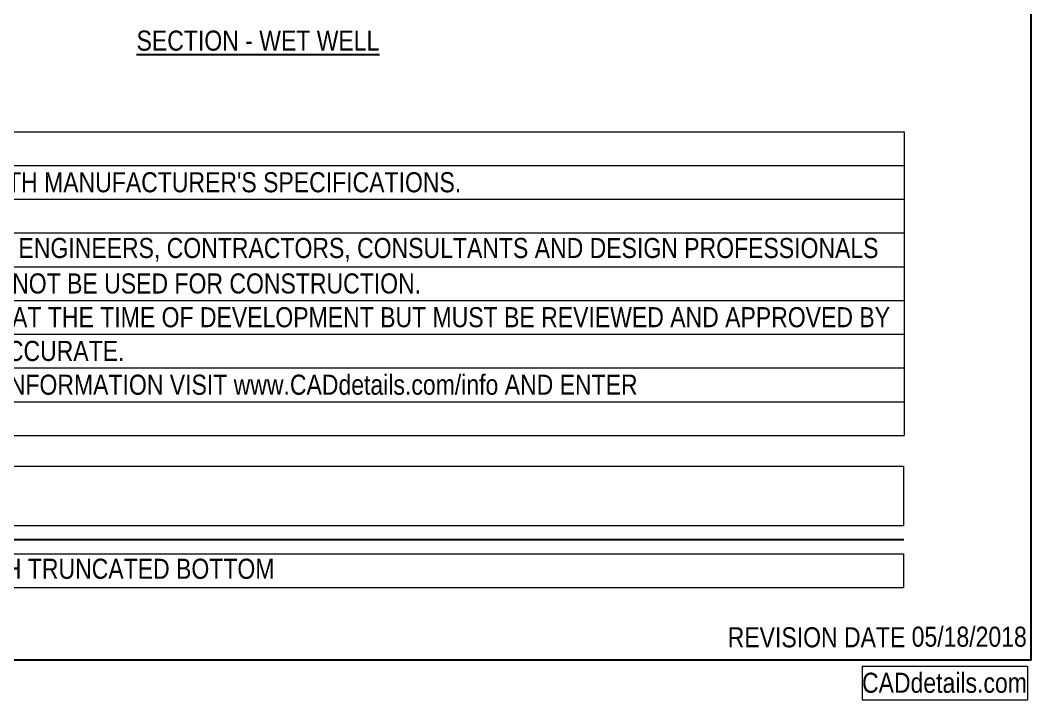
# Model space of a CAD drawing. Extents: x 0 to 216, y -5 to 280.
# Drawn here: x 96.2 to 216, y -4.7 to 75.9 of the extents above; entities that cross this region are included whole.
import ezdxf

# ---------------------------------------------------------------- set-up
doc = ezdxf.new("R2010")
doc.units = 0
doc.header["$LTSCALE"] = 10
doc.header["$MEASUREMENT"] = 0
doc.layers.get('0').update_dxf_attribs({"linetype": 'CONTINUOUS'})
doc.layers.get('Defpoints').update_dxf_attribs({"linetype": 'CONTINUOUS'})
for name, color, linetype in [('5244-LOGO$0$CADdetails-7-FRAME', 7, 'CONTINUOUS'), ('5244-LOGO$0$CADdetails-7-VERYFINE', 7, 'CONTINUOUS'), ('5244-LOGO$0$CADdetails-FRAME', 7, 'CONTINUOUS'), ('CADdetails-1-FINE', 1, 'CONTINUOUS'), ('CADdetails-2-FINELIGHT', 2, 'CONTINUOUS'), ('CADdetails-7-FRAME', 7, 'CONTINUOUS')]:
    doc.layers.add(name, color=color, linetype=linetype)
doc.styles.add('5244-LOGO$0$CADdetails-DIMENSIONS', font='ARIALN.TTF', dxfattribs={"height": 2.38})
doc.styles.add('5244-LOGO$0$CADdetails-NOTES', font='ARIALN.TTF', dxfattribs={"height": 2.38})
doc.styles.add('CADdetails-DETAILTITLE', font='ARIALN.TTF', dxfattribs={"height": 4.77})
doc.styles.add('CADdetails-NOTES', font='ARIALN.TTF', dxfattribs={"height": 2.38})

# ---------------------------------------------------------------- blocks, each defined once
blk = doc.blocks.new('*T1')
at = {"layer": 'Defpoints', "color": 8, "linetype": 'ByBlock', "lineweight": 0, "transparency": 16777216}
for p, q in [((0, 0), (165.2, 0)), ((0, 0), (0, -4)), ((165.2, 0), (165.2, -4)), ((0, -4), (165.2, -4))]:
    blk.add_line(p, q, dxfattribs=at)
at = {"layer": 'CADdetails-1-FINE', "transparency": 16777216, "insert": (0.06, -2), "char_height": 2.38, "width": 165.0809, "attachment_point": 4, "style": 'CADdetails-NOTES'}
blk.add_mtext('FIBERGLASS WET WELL, FLANGED TOP WITH TRUNCATED BOTTOM', dxfattribs=at)
blk = doc.blocks.new('*T2')
at = {"layer": 'Defpoints', "color": 8, "linetype": 'ByBlock', "lineweight": 0, "transparency": 16777216}
for p, q in [((0, 0), (165.65, 0)), ((0, 0), (0, -7)), ((165.65, 0), (165.65, -7)), ((0, -7), (165.65, -7))]:
    blk.add_line(p, q, dxfattribs=at)
at = {"layer": 'CADdetails-2-FINELIGHT', "transparency": 16777216, "insert": (0.06, -3.5), "char_height": 4.77, "width": 165.5323, "attachment_point": 4, "style": 'CADdetails-DETAILTITLE'}
blk.add_mtext('WET WELLS', dxfattribs=at)
blk = doc.blocks.new('*T9')
at = {"layer": 'Defpoints', "color": 8, "linetype": 'ByBlock', "lineweight": 0, "transparency": 16777216}
for p, q in [((0, 0), (19.6, 0)), ((0, 0), (0, -4)), ((19.6, 0), (19.6, -4)), ((0, -4), (19.6, -4))]:
    blk.add_line(p, q, dxfattribs=at)
at = {"layer": '5244-LOGO$0$CADdetails-7-FRAME', "transparency": 16777216, "insert": (19.54, -2), "char_height": 2.38, "width": 19.4793, "attachment_point": 6, "style": '5244-LOGO$0$CADdetails-NOTES'}
blk.add_mtext('CADdetails.com', dxfattribs=at)
blk = doc.blocks.new('*T10')
at = {"layer": 'Defpoints', "color": 8, "linetype": 'ByBlock', "lineweight": 0, "transparency": 16777216}
for p, q in [((0, 0), (184.71, 0)), ((0, 0), (0, -36)), ((184.71, 0), (184.71, -36)), ((0, -4), (184.71, -4)), ((0, -8), (184.71, -8)), ((0, -12), (184.71, -12)), ((0, -16), (184.71, -16)), ((0, -20), (184.71, -20)), ((0, -24), (184.71, -24)), ((0, -28), (184.71, -28)), ((0, -32), (184.71, -32)), ((0, -36), (184.71, -36))]:
    blk.add_line(p, q, dxfattribs=at)
at = {"transparency": 16777216, "char_height": 2.38, "width": 184.5948, "attachment_point": 4, "style": '5244-LOGO$0$CADdetails-NOTES'}
for s, insert in [('NOTES:', (0.06, -2)), ("1.   INSTALLATION TO BE COMPLETED IN ACCORDANCE WITH MANUFACTURER'S SPECIFICATIONS.", (0.06, -6)), ('2.   DO NOT SCALE DRAWING.', (0.06, -10)), ('3.   THIS DRAWING IS INTENDED FOR USE BY ARCHITECTS, ENGINEERS, CONTRACTORS, CONSULTANTS AND DESIGN PROFESSIONALS', (0.06, -14)), ('      FOR PLANNING PURPOSES ONLY.  THIS DRAWING MAY NOT BE USED FOR CONSTRUCTION.', (0.06, -18)), ('4.   ALL INFORMATION CONTAINED HEREIN WAS CURRENT AT THE TIME OF DEVELOPMENT BUT MUST BE REVIEWED AND APPROVED BY', (0.06, -22)), ('      THE PRODUCT MANUFACTURER TO BE CONSIDERED ACCURATE.', (0.06, -26)), ("5.   CONTRACTOR'S NOTE: FOR PRODUCT AND COMPANY INFORMATION VISIT www.CADdetails.com/info AND ENTER", (0.06, -30)), ('      REFERENCE NUMBER', (0.06, -34))]:
    blk.add_mtext(s, dxfattribs=dict(at, insert=insert))
blk = doc.blocks.new('5244-LOGO')
at = {"layer": '5244-LOGO$0$CADdetails-FRAME'}
for p, q in [((216, 280), (216, 0)), ((216, 0), (0, 0))]:
    blk.add_line(p, q, dxfattribs=at)
for name, p in [('*T10', (16.3, 62.65)), ('*T9', (196, -0.69))]:
    blk.add_blockref(name, p)
at = {"layer": '5244-LOGO$0$CADdetails-7-FRAME', "insert": (201.88, 3.98), "char_height": 2.38, "attachment_point": 1, "style": '5244-LOGO$0$CADdetails-DIMENSIONS'}
blk.add_mtext_dynamic_manual_height_columns('05/18/2018', width=13.6761, gutter_width=23.85, heights=[0], dxfattribs=at)
at = {"layer": '5244-LOGO$0$CADdetails-7-VERYFINE', "insert": (180.08, 3.91), "char_height": 2.38, "attachment_point": 1, "style": '5244-LOGO$0$CADdetails-NOTES'}
blk.add_mtext_dynamic_manual_height_columns('REVISION DATE', width=24.5006, gutter_width=11.9, heights=[0], dxfattribs=at)

msp = doc.modelspace()

# ---------------------------------------------------------------- linework, layer by layer
at = {"layer": 'CADdetails-2-FINELIGHT'}
msp.add_line((16.3, 14.32), (200.94, 14.32), dxfattribs=at)
at = {"layer": 'CADdetails-7-FRAME'}
msp.add_lwpolyline([(0, 280), (216, 280), (216, 0), (0, 0)], close=True, dxfattribs=at)

# ---------------------------------------------------------------- block references
for name, p in [('5244-LOGO', (0, 0)), ('*T2', (35.28, 22.99)), ('*T1', (35.73, 12.62))]:
    msp.add_blockref(name, p)

# ---------------------------------------------------------------- texts
at = {"layer": 'CADdetails-2-FINELIGHT', "insert": (124.41, 74.65), "char_height": 2.38, "attachment_point": 2, "style": 'CADdetails-NOTES'}
msp.add_mtext_dynamic_manual_height_columns('{\\LSECTION - WET WELL}', width=33.0449, gutter_width=11.9, heights=[0], dxfattribs=at)

doc.saveas('drawing.dxf')
